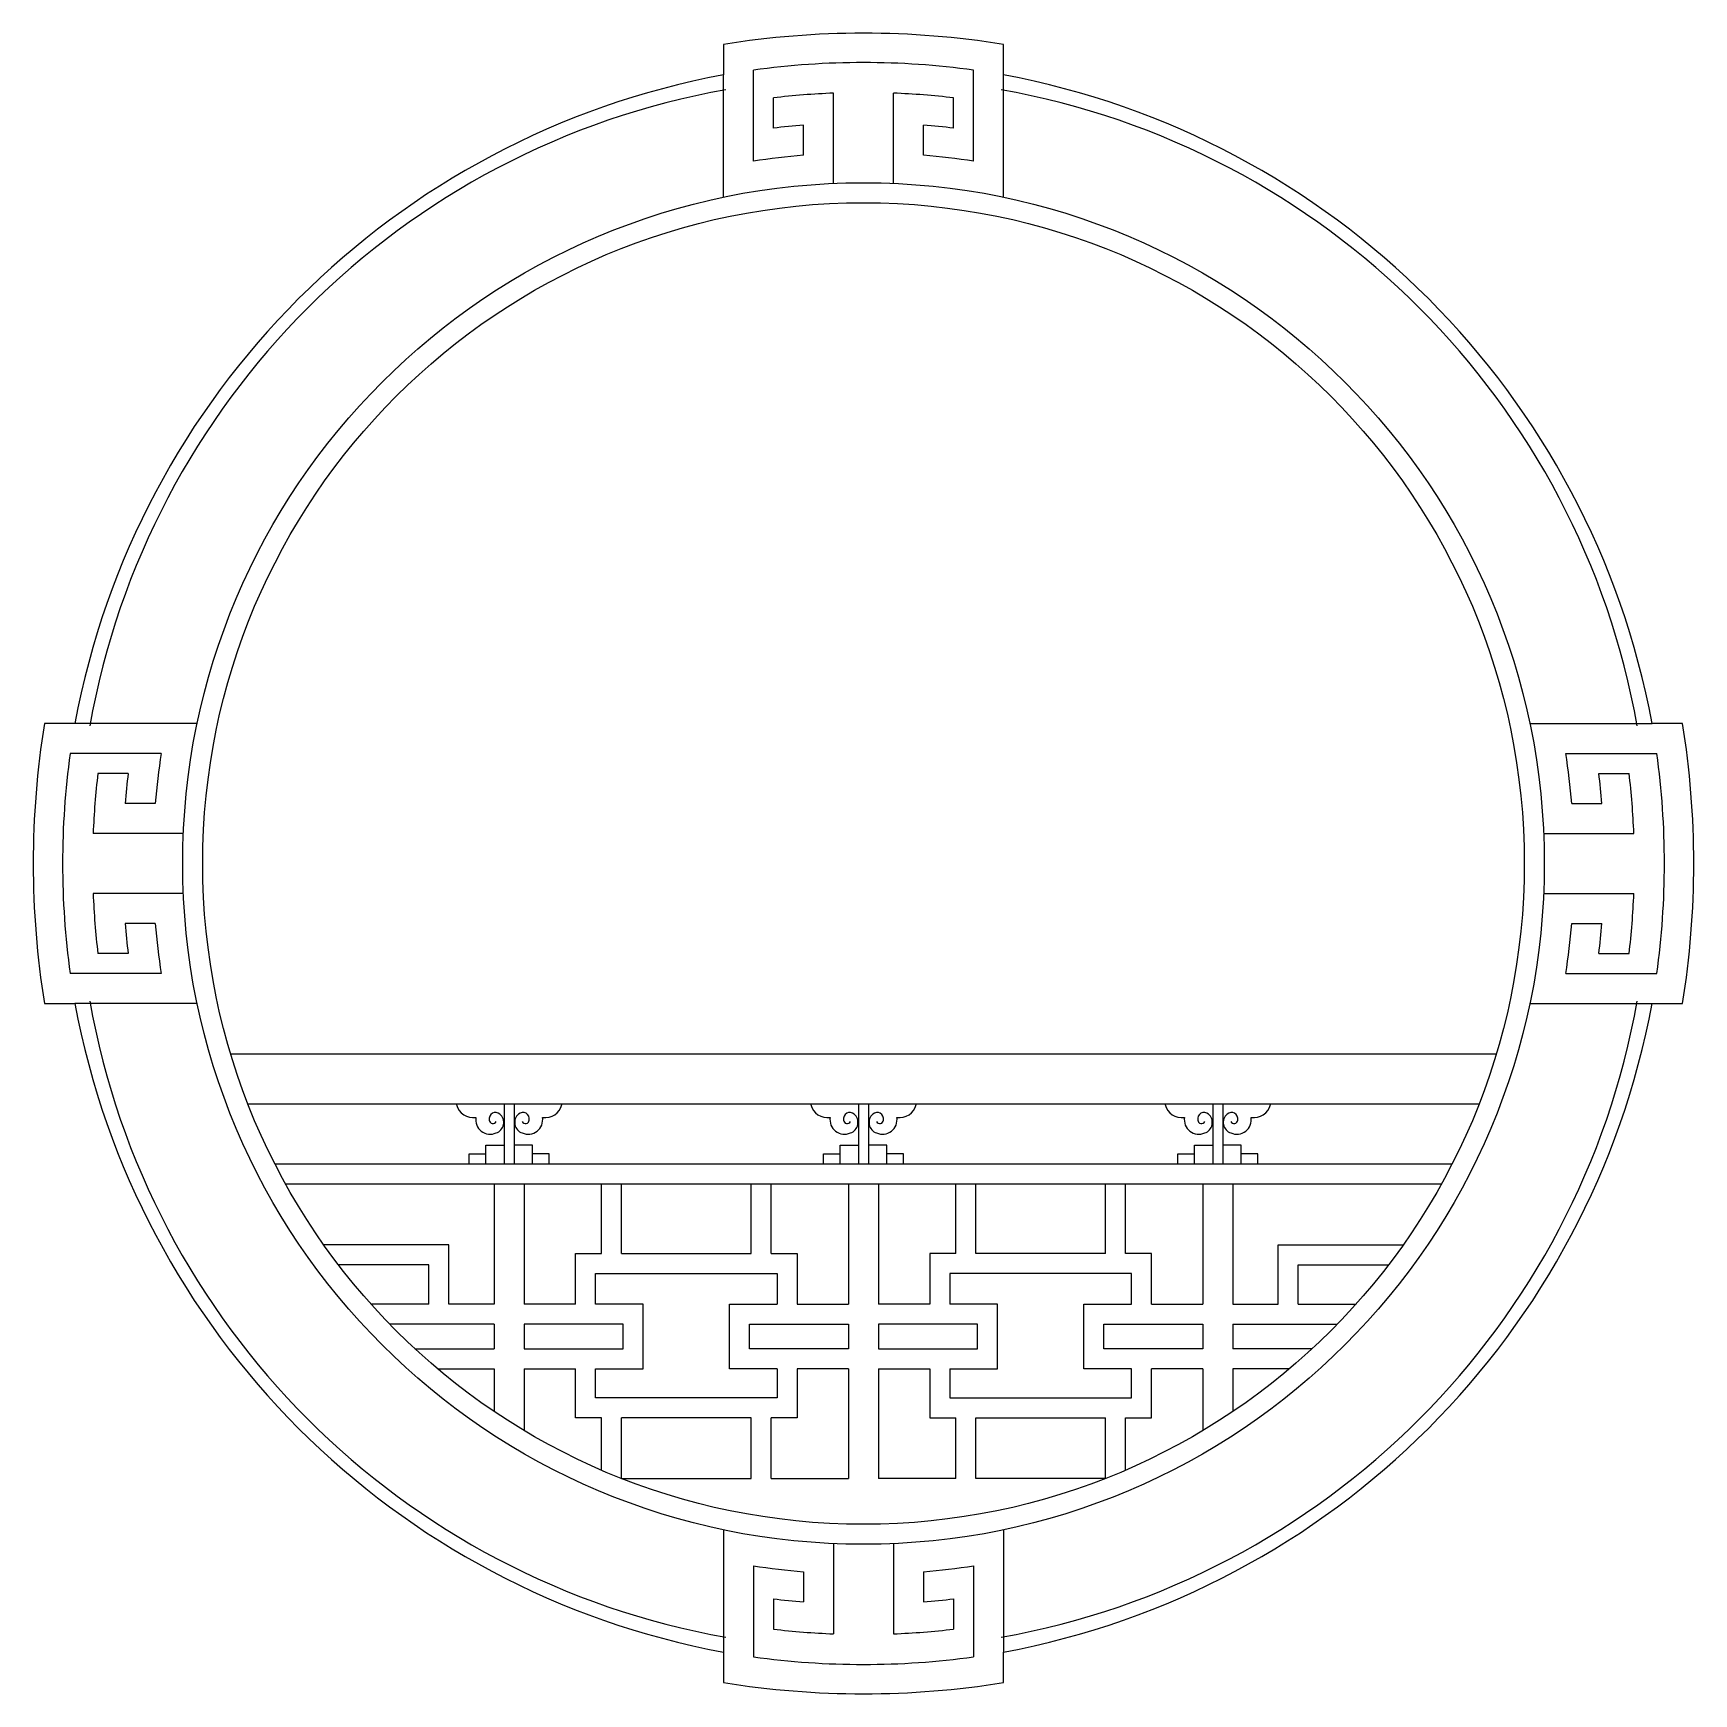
# Model space of a CAD drawing. Header units: metres. Extents: x 2557 to 4216, y 312 to 1970.
import ezdxf

# ---------------------------------------------------------------- set-up
doc = ezdxf.new("R2010")
doc.units = ezdxf.units.M
for name, color, linetype in [('3', 3, 'Continuous'), ('4', 4, 'Continuous'), ('7', 7, 'Continuous')]:
    doc.layers.add(name, color=color, linetype=linetype)

msp = doc.modelspace()

# ---------------------------------------------------------------- linework, layer by layer
at = {"layer": '3'}
for p, q in [((3027.85, 901.17), (3027.85, 841.17)), ((3037.85, 901.17), (3037.85, 841.17)), ((3381.72, 901.17), (3381.72, 841.17)), ((3391.72, 901.17), (3391.72, 841.17)), ((3735.58, 901.17), (3735.58, 841.17)), ((3745.58, 901.17), (3745.58, 841.17)), ((2992.86, 851.15), (3009.53, 851.15)), ((2992.86, 841.17), (2992.86, 851.15)), ((3009.53, 841.17), (3009.53, 859.77)), ((3009.53, 859.77), (3027.85, 859.77)), ((3056.18, 859.77), (3037.85, 859.77)), ((3056.18, 841.17), (3056.18, 859.77)), ((3072.85, 851.15), (3056.18, 851.15)), ((3072.85, 841.17), (3072.85, 851.15)), ((3346.72, 851.15), (3363.39, 851.15)), ((3346.72, 841.17), (3346.72, 851.15)), ((3363.39, 859.77), (3381.72, 859.77)), ((3363.39, 841.17), (3363.39, 859.77)), ((3410.04, 859.77), (3391.72, 859.77)), ((3410.04, 841.17), (3410.04, 859.77)), ((3426.72, 851.15), (3410.04, 851.15)), ((3426.72, 841.17), (3426.72, 851.15)), ((3700.58, 841.17), (3700.58, 851.15)), ((3700.58, 851.15), (3717.26, 851.15)), ((3717.26, 859.77), (3735.58, 859.77)), ((3717.26, 841.17), (3717.26, 859.77)), ((3763.91, 859.77), (3745.58, 859.77)), ((3763.91, 841.17), (3763.91, 859.77)), ((3780.58, 851.15), (3763.91, 851.15)), ((3780.58, 841.17), (3780.58, 851.15)), ((3017.85, 821.17), (3017.85, 701.15)), ((3047.85, 821.17), (3047.85, 701.15)), ((3124.96, 751.63), (3124.96, 821.17)), ((3144.96, 751.63), (3144.96, 821.17)), ((3274.62, 751.63), (3274.62, 821.17)), ((3294.62, 751.63), (3294.62, 821.17)), ((3371.72, 821.17), (3371.72, 701.15)), ((3401.72, 821.17), (3401.72, 701.15)), ((3478.82, 751.63), (3478.82, 821.17)), ((3498.82, 751.63), (3498.82, 821.17)), ((3628.48, 751.63), (3628.48, 821.17)), ((3648.48, 751.63), (3648.48, 821.17)), ((3725.58, 821.17), (3725.58, 701.15)), ((3755.58, 821.17), (3755.58, 701.15)), ((2972.65, 760.38), (2847.65, 760.38)), ((2972.65, 701.15), (2972.65, 760.38)), ((3800.79, 701.15), (3800.79, 760.38)), ((3800.79, 760.38), (3925.79, 760.38)), ((2952.65, 740.38), (2862.35, 740.38)), ((2952.65, 701.15), (2952.65, 740.38)), ((3820.79, 701.15), (3820.79, 740.38)), ((3820.79, 740.38), (3911.09, 740.38)), ((2952.65, 701.15), (2894.8, 701.15)), ((3017.85, 701.15), (2972.65, 701.15)), ((3099.02, 701.15), (3047.85, 701.15)), ((3166.58, 701.15), (3119.02, 701.15)), ((3166.58, 636.55), (3166.58, 701.15)), ((3606.85, 636.55), (3606.85, 701.15)), ((3606.85, 701.15), (3654.42, 701.15)), ((3674.42, 701.15), (3725.58, 701.15)), ((3755.58, 701.15), (3800.79, 701.15)), ((3820.79, 701.15), (3878.64, 701.15)), ((3017.85, 681.15), (2913.45, 681.15)), ((3017.85, 681.15), (3017.85, 656.55)), ((3146.58, 681.15), (3047.85, 681.15)), ((3047.85, 681.15), (3047.85, 656.55)), ((3146.58, 656.55), (3146.58, 681.15)), ((3371.72, 681.15), (3371.72, 656.55)), ((3401.72, 681.15), (3401.72, 656.55)), ((3626.85, 656.55), (3626.85, 681.15)), ((3626.85, 681.15), (3725.58, 681.15)), ((3725.58, 681.15), (3725.58, 656.55)), ((3755.58, 681.15), (3859.99, 681.15)), ((3755.58, 681.15), (3755.58, 656.55)), ((2938.68, 656.55), (3017.85, 656.55)), ((3047.85, 656.55), (3146.58, 656.55)), ((3725.58, 656.55), (3626.85, 656.55)), ((3834.76, 656.55), (3755.58, 656.55)), ((2961.33, 636.55), (3017.85, 636.55)), ((3017.85, 636.55), (3017.85, 593.87)), ((3047.85, 636.55), (3099.02, 636.55)), ((3047.85, 636.55), (3047.85, 574.8)), ((3119.02, 636.55), (3166.58, 636.55)), ((3371.72, 636.55), (3371.72, 527.04)), ((3401.72, 636.55), (3401.72, 527.04)), ((3654.42, 636.55), (3606.85, 636.55)), ((3725.58, 636.55), (3674.42, 636.55)), ((3725.58, 636.55), (3725.58, 574.8)), ((3812.11, 636.55), (3755.58, 636.55)), ((3755.58, 636.55), (3755.58, 593.87)), ((3124.96, 535.3), (3124.96, 587.38)), ((3144.96, 527.04), (3144.96, 587.38)), ((3274.62, 527.04), (3274.62, 587.38)), ((3294.62, 527.04), (3294.62, 587.38)), ((3478.82, 527.04), (3478.82, 587.38)), ((3498.82, 527.04), (3498.82, 587.38)), ((3628.48, 527.04), (3628.48, 587.38)), ((3648.48, 535.3), (3648.48, 587.38)), ((3144.96, 527.04), (3274.62, 527.04)), ((3294.62, 527.04), (3371.72, 527.04)), ((3478.82, 527.04), (3401.72, 527.04)), ((3628.48, 527.04), (3498.82, 527.04))]:
    msp.add_line(p, q, dxfattribs=at)
for points in [[(3099.02, 701.15), (3099.02, 751.63), (3124.96, 751.63)], [(3144.96, 751.63), (3274.62, 751.63)], [(3294.62, 751.63), (3320.55, 751.63), (3320.55, 701.15)], [(3478.82, 751.63), (3452.88, 751.63), (3452.88, 701.15)], [(3628.48, 751.63), (3498.82, 751.63)], [(3674.42, 701.15), (3674.42, 751.63), (3648.48, 751.63)], [(3119.02, 701.15), (3119.02, 731.63), (3300.55, 731.63), (3300.55, 701.15)], [(3654.42, 701.15), (3654.42, 731.63), (3472.88, 731.63), (3472.88, 701.15)], [(3300.55, 636.55), (3252.99, 636.55), (3252.99, 701.15), (3300.55, 701.15)], [(3320.55, 701.15), (3371.72, 701.15)], [(3452.88, 701.15), (3401.72, 701.15)], [(3472.88, 636.55), (3520.45, 636.55), (3520.45, 701.15), (3472.88, 701.15)], [(3371.72, 656.55), (3272.99, 656.55), (3272.99, 681.15), (3371.72, 681.15)], [(3401.72, 656.55), (3500.45, 656.55), (3500.45, 681.15), (3401.72, 681.15)], [(3124.96, 587.38), (3099.02, 587.38), (3099.02, 636.55)], [(3300.55, 636.55), (3300.55, 607.38), (3119.02, 607.38), (3119.02, 636.55)], [(3320.55, 636.55), (3320.55, 587.38), (3294.62, 587.38)], [(3371.72, 636.55), (3320.55, 636.55)], [(3401.72, 636.55), (3452.88, 636.55)], [(3452.88, 636.55), (3452.88, 587.38), (3478.82, 587.38)], [(3472.88, 636.55), (3472.88, 607.38), (3654.42, 607.38), (3654.42, 636.55)], [(3648.48, 587.38), (3674.42, 587.38), (3674.42, 636.55)], [(3274.62, 587.38), (3144.96, 587.38)], [(3498.82, 587.38), (3628.48, 587.38)]]:
    msp.add_lwpolyline(points, dxfattribs=at)
for centre, radius, start, end in [((2996.69, 904.21), 16.83, 192.8, 279.89), ((3069.02, 904.21), 16.83, 260.11, 347.2), ((3350.55, 904.21), 16.83, 192.8, 279.89), ((3422.88, 904.21), 16.83, 260.11, 347.2), ((3704.42, 904.21), 16.83, 192.8, 279.89), ((3776.75, 904.21), 16.83, 260.11, 347.2), ((3013.84, 885.21), 14.46, 170.37, 294.27), ((3019.2, 886.06), 6.4, 48.06, 190.64), ((3016.51, 884.99), 3.6, 181.79, 335.56), ((3016.43, 882.45), 10.94, 287.84, 49.93), ((3049.28, 882.45), 10.94, 130.07, 252.16), ((3046.51, 886.06), 6.4, 349.36, 131.94), ((3049.2, 884.99), 3.6, 204.44, 358.21), ((3051.87, 885.21), 14.46, 245.73, 9.63), ((3367.7, 885.21), 14.46, 170.37, 294.27), ((3373.06, 886.06), 6.4, 48.06, 190.64), ((3370.37, 884.99), 3.6, 181.79, 335.56), ((3370.29, 882.45), 10.94, 287.84, 49.93), ((3403.14, 882.45), 10.94, 130.07, 252.16), ((3400.37, 886.06), 6.4, 349.36, 131.94), ((3405.73, 885.21), 14.46, 245.73, 9.63), ((3403.07, 884.99), 3.6, 204.44, 358.21), ((3721.57, 885.21), 14.46, 170.37, 294.27), ((3726.93, 886.06), 6.4, 48.06, 190.64), ((3724.23, 884.99), 3.6, 181.79, 335.56), ((3724.16, 882.45), 10.94, 287.84, 49.93), ((3757.01, 882.45), 10.94, 130.07, 252.16), ((3754.24, 886.06), 6.4, 349.36, 131.94), ((3756.93, 884.99), 3.6, 204.44, 358.21), ((3759.6, 885.21), 14.46, 245.73, 9.63)]:
    msp.add_arc(centre, radius, start, end, dxfattribs=at)
at = {"layer": '4'}
msp.add_line((2754.66, 951.17), (4018.78, 951.17), dxfattribs=at)
msp.add_lwpolyline([(4204.83, 1281.17), (4174.37, 1281.17, 0.31), (3526.72, 1928.82), (3526.72, 1959.28, 0.08), (3246.72, 1959.28), (3246.72, 1928.82, 0.31), (2599.06, 1281.17), (2568.61, 1281.17, 0.08), (2568.61, 1001.17), (2599.06, 1001.17, 0.31), (3246.72, 353.51), (3246.72, 323.06, 0.08), (3526.72, 323.06), (3526.72, 353.51, 0.31), (4174.37, 1001.17), (4204.83, 1001.17, 0.08)], format="xyb", close=True, dxfattribs=at)
msp.add_circle((3386.72, 1141.17), 660, dxfattribs=at)
at = {"layer": '7'}
for p, q in [((3246.72, 1806.6), (3246.72, 1928.82)), ((3276.72, 1842.6), (3276.72, 1933.57)), ((3496.72, 1842.6), (3496.72, 1933.57)), ((3526.72, 1806.6), (3526.72, 1928.82)), ((3356.72, 1820.51), (3356.72, 1910.58)), ((3416.72, 1820.51), (3416.72, 1910.58)), ((3296.72, 1875.68), (3296.72, 1905.89)), ((3476.72, 1875.68), (3476.72, 1905.89)), ((3326.72, 1848.63), (3326.72, 1878.73)), ((3446.72, 1848.63), (3446.72, 1878.73)), ((2721.29, 1281.17), (2599.06, 1281.17)), ((4052.15, 1281.17), (4174.37, 1281.17)), ((2685.29, 1251.17), (2594.32, 1251.17)), ((4088.15, 1251.17), (4179.12, 1251.17)), ((2652.21, 1231.17), (2622, 1231.17)), ((4121.23, 1231.17), (4151.44, 1231.17)), ((2679.26, 1201.17), (2649.15, 1201.17)), ((4094.18, 1201.17), (4124.28, 1201.17)), ((2707.38, 1171.17), (2617.3, 1171.17)), ((4066.06, 1171.17), (4156.13, 1171.17)), ((2707.38, 1111.17), (2617.3, 1111.17)), ((4066.06, 1111.17), (4156.13, 1111.17)), ((2679.26, 1081.17), (2649.15, 1081.17)), ((4094.18, 1081.17), (4124.28, 1081.17)), ((2652.21, 1051.17), (2622, 1051.17)), ((4121.23, 1051.17), (4151.44, 1051.17)), ((2685.29, 1031.17), (2594.32, 1031.17)), ((4088.15, 1031.17), (4179.12, 1031.17)), ((2721.29, 1001.17), (2599.06, 1001.17)), ((4052.15, 1001.17), (4174.37, 1001.17)), ((2771.9, 901.17), (4001.54, 901.17)), ((2798.84, 841.17), (3974.6, 841.17)), ((2809.48, 821.17), (3963.95, 821.17)), ((3246.72, 475.74), (3246.72, 353.51)), ((3526.72, 475.74), (3526.72, 353.51)), ((3356.72, 461.83), (3356.72, 371.75)), ((3416.72, 461.83), (3416.72, 371.75)), ((3276.72, 439.74), (3276.72, 348.77)), ((3326.72, 433.71), (3326.72, 403.61)), ((3446.72, 433.71), (3446.72, 403.61)), ((3496.72, 439.74), (3496.72, 348.77)), ((3296.72, 406.66), (3296.72, 376.45)), ((3476.72, 406.66), (3476.72, 376.45))]:
    msp.add_line(p, q, dxfattribs=at)
msp.add_circle((3386.72, 1141.17), 680, dxfattribs=at)
for radius, start, end in [(800, 82.1, 97.9), (785, 100.08, 169.92), (770, 92.23, 96.71), (770, 83.29, 87.77), (785, 10.08, 79.92), (740, 94.65, 96.99), (740, 83.01, 85.35), (710, 94.85, 98.91), (710, 81.09, 85.15), (800, 172.1, 187.9), (710, 171.09, 175.15), (710, 4.85, 8.91), (800, 352.1, 7.9), (770, 173.29, 177.77), (740, 173.01, 175.35), (740, 4.65, 6.99), (770, 2.23, 6.71), (770, 182.23, 186.71), (770, 353.29, 357.77), (740, 184.65, 186.99), (710, 184.85, 188.91), (710, 351.09, 355.15), (740, 353.01, 355.35), (785, 190.08, 259.92), (785, 280.08, 349.92), (710, 261.09, 265.15), (710, 274.85, 278.91), (740, 263.01, 265.35), (740, 274.65, 276.99), (770, 263.29, 267.77), (770, 272.23, 276.71), (800, 262.1, 277.9)]:
    msp.add_arc((3386.72, 1141.17), radius, start, end, dxfattribs=at)

doc.saveas('drawing.dxf')
